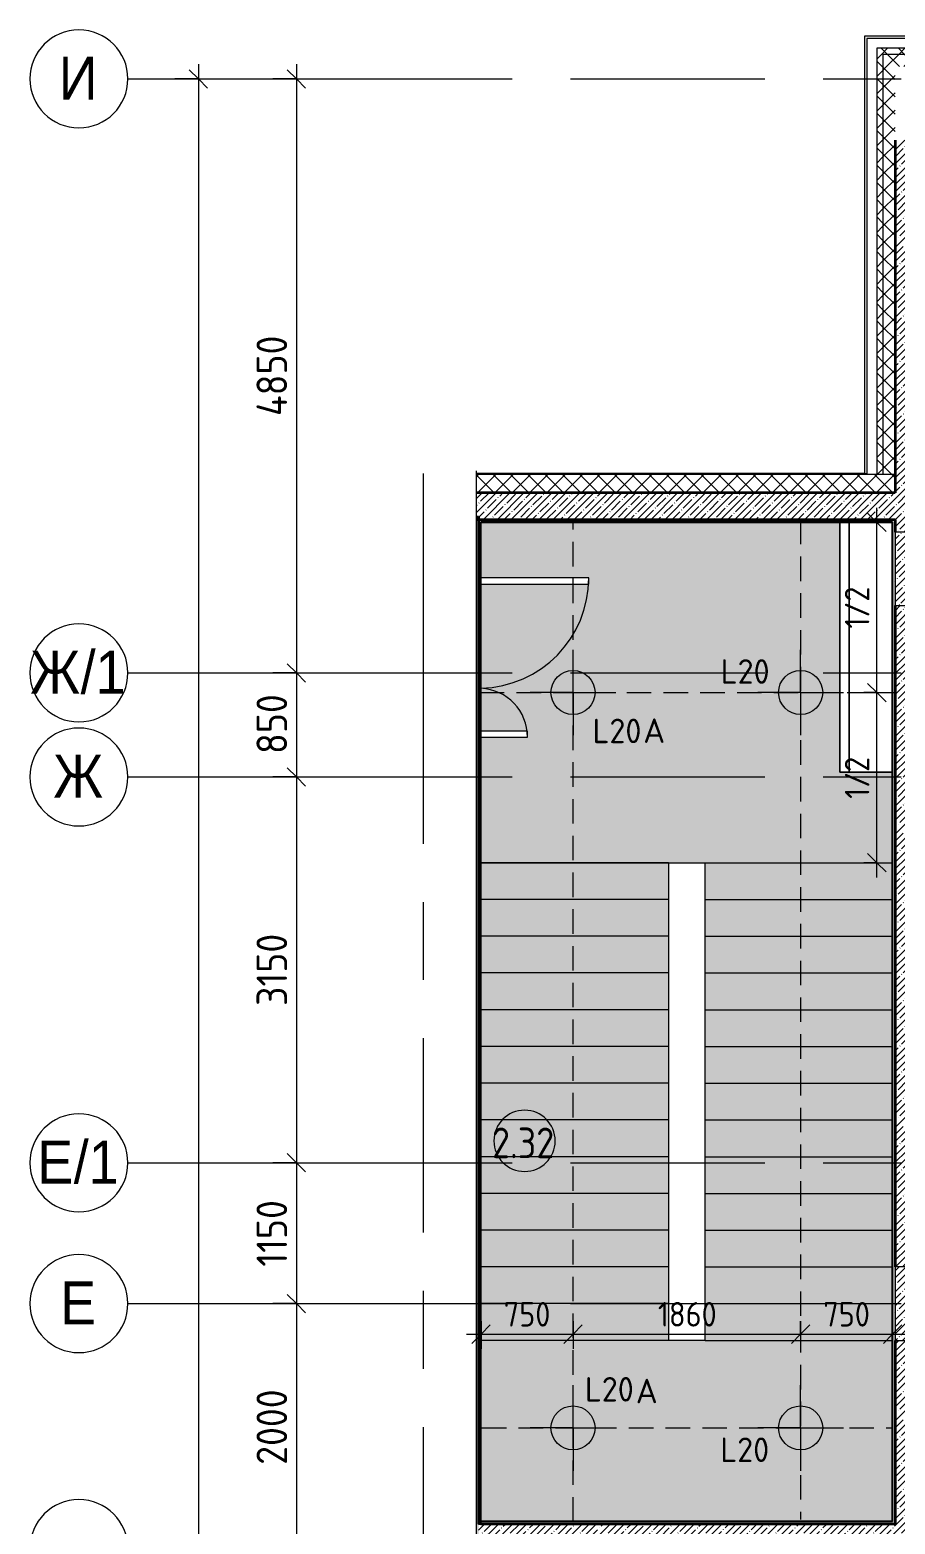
# Model space of a CAD drawing. Header units: millimetres. Extents: x 35098 to 231722, y -8553 to 29000.
# Drawn here: x 35098 to 42160, y 15200 to 27400 of the extents above; entities that cross this region are included whole.
import ezdxf

# ---------------------------------------------------------------- set-up
doc = ezdxf.new("R2010")
doc.units = ezdxf.units.MM
doc.linetypes.add('ADSK_Штрих_ш2 п1', pattern=[300, 200, -100])
doc.linetypes.add('Осевая', pattern=[3175, 635, -476.25, 1587.5, -476.25])
for name, color, linetype, lineweight in [('A-ANNO-DIMS', 7, 'Continuous', 9), ('A-ANNO-DIMS-100', 7, 'Continuous', 9), ('A-AREA-IDEN', 7, 'Continuous', 9), ('A-DETL-1', 7, 'ADSK_Штрих_ш2 п1', 9), ('A-DETL-GENF', 7, 'Continuous', 9), ('A-DOOR', 7, 'Continuous', 9), ('A-DOOR-1', 7, 'Continuous', 13), ('A-WALL', 7, 'Continuous', 9), ('E-LITE-EQPM-IDEN', 7, 'Continuous', 9), ('I-WALL', 7, 'Continuous', 9), ('S-COLS', 7, 'Continuous', 9), ('S-STRS-2', 7, 'Continuous', 9), ('Оси', 7, 'Continuous', 9), ('Оси-1', 7, 'Continuous', 20), ('Оси-2', 7, 'Осевая', 9)]:
    doc.layers.add(name, color=color, linetype=linetype, lineweight=lineweight)
for name, color, linetype, lineweight, true_color in [('A-ANNO-NOTE', 1, 'Continuous', 9, 0xff0000), ('A-WALL-1', 7, 'Continuous', 25, 0x3c3c3c), ('A-WALL-2', 7, 'Continuous', 13, 0x3c3c3c), ('A-WALL-3', 7, 'Continuous', 35, 0x3c3c3c), ('A-WALL-FNSH-1', 7, 'Continuous', 9, 0x3c3c3c), ('A-WALL-FNSH-2', 7, 'Continuous', 13, 0x3c3c3c), ('G-ANNO-TEXT-1', 1, 'Continuous', 9, 0xff0000)]:
    doc.layers.add(name, color=color, linetype=linetype, lineweight=lineweight, true_color=true_color)
doc.layers.add('S-STRS-1', color=7, linetype='Continuous', lineweight=13, transparency=1)
doc.styles.add('Arial', font='arial.ttf', dxfattribs={"width": 0.9, "height": 350})
doc.styles.add('GOST Common', font='GOST_Common.ttf', dxfattribs={"height": 200})
doc.styles.add('GOST Common_1', font='GOST_Common.ttf', dxfattribs={"width": 0.9, "height": 250})
doc.styles.add('ISOCPEUR', font='isocpeur.ttf', dxfattribs={"width": 0.9, "height": 250})
doc.styles.add('ISOCPEUR_1', font='isocpeur.ttf', dxfattribs={"height": 200})
doc.styles.add('ISOCPEUR_2', font='isocpeur.ttf', dxfattribs={"width": 0.9, "height": 200})
doc.dimstyles.new('ISO-2_0_0_9К_Средний_округл2', dxfattribs={"dimscale": 304.8, "dimtxt": 199.196235, "dimasz": 0.492126, "dimexe": 0.393701, "dimexo": 0, "dimgap": 0, "dimtad": 1, "dimdec": 0, "dimrnd": 10, "dimzin": 0, "dimdsep": 46, "dimtxsty": 'ISOCPEUR_2', "dimblk1": 'OBLIQUE', "dimblk2": 'OBLIQUE', "dimsah": 1, "dimcen": 0.09, "dimdle": 0.393701, "dimazin": 0, "dimtfac": 1, "dimtdec": 4, "dimtix": 1, "dimtmove": 0, "dimatfit": 3, "dimfxl": 1, "dimtvp": 1, "dimtolj": 1, "dimtzin": 0, "dimarcsym": 2})
doc.dimstyles.new('ISO-2_5_0_9К_БОЛЬШОЙ', dxfattribs={"dimscale": 304.8, "dimtxt": 248.995294, "dimasz": 0.492126, "dimexe": 0.393701, "dimexo": 0.984252, "dimgap": 0, "dimtad": 1, "dimdec": 0, "dimrnd": 10, "dimzin": 0, "dimdsep": 46, "dimtxsty": 'ISOCPEUR', "dimblk1": 'OBLIQUE', "dimblk2": 'OBLIQUE', "dimsah": 1, "dimcen": 0.09, "dimdle": 0.393701, "dimazin": 0, "dimtfac": 1, "dimtdec": 4, "dimtix": 1, "dimtmove": 0, "dimatfit": 3, "dimfxl": 1, "dimtvp": 1, "dimtolj": 1, "dimtzin": 0, "dimarcsym": 2})
doc.dimstyles.new('ISO-2_5_0_9К_БОЛЬШОЙ_1', dxfattribs={"dimscale": 304.8, "dimtxt": 248.995294, "dimasz": 0.492126, "dimexe": 0.393701, "dimexo": 0.984252, "dimgap": 0, "dimtad": 1, "dimdec": 0, "dimrnd": 10, "dimzin": 0, "dimdsep": 46, "dimtxsty": 'ISOCPEUR', "dimblk1": 'OBLIQUE', "dimblk2": 'OBLIQUE', "dimsah": 1, "dimcen": 0.09, "dimdle": 0.393701, "dimazin": 0, "dimtfac": 1, "dimtdec": 4, "dimtix": 1, "dimtmove": 2, "dimatfit": 3, "dimfxl": 1, "dimtvp": 1, "dimtolj": 1, "dimtzin": 0, "dimarcsym": 2})
pattern_1 = [(45, (0, 0), (-57.02463, 57.02463), []), (45, (57.025, 0), (-57.02463, 57.02463), [100.806, -20.161, 3.353, -16.808])]
pattern_2 = [(45, (0, 0), (-70.71068, 70.71068), []), (135, (0, 0), (-70.71068, -70.71068), [])]
pattern_3 = [(0, (0, 0), (121.92, 30.48), [10.058, -81.382, 10.058, -81.382, -487.68]), (0, (0, 0), (121.92, 30.48), [-182.88, 10.058, -172.822, 10.058, -81.382, -213.36]), (0, (0, 0), (121.92, 30.48), [-457.2, 10.058, -50.902, 10.058, -142.342]), (120, (45.72, 15.24), (-87.356454, 90.345817), [10.058, -81.382, 10.058, -81.382, -487.68]), (120, (45.72, 15.24), (-87.356454, 90.345817), [-182.88, 10.058, -172.822, 10.058, -81.382, -213.36]), (120, (45.72, 15.24), (-87.356454, 90.345817), [-457.2, 10.058, -50.902, 10.058, -142.342]), (240, (60.96, 76.2), (-34.563546, -120.825817), [10.058, -81.382, 10.058, -81.382, -487.68]), (240, (60.96, 76.2), (-34.563546, -120.825817), [-182.88, 10.058, -172.822, 10.058, -81.382, -213.36]), (240, (60.96, 76.2), (-34.563546, -120.825817), [-457.2, 10.058, -50.902, 10.058, -142.342])]

# ---------------------------------------------------------------- blocks, each defined once
blk = doc.blocks.new('BSC_Колонна _Прямоугольная - 600х600-V18-План расстановки осветительного оборудования 2 этажа в осях 12-23')
at = {"layer": 'S-COLS'}
h = blk.add_hatch(dxfattribs=at)
h.set_pattern_fill('FP_27', color=256, style=0, pattern_type=2)
h.set_pattern_definition([(45, (-42460, -17000), (-57.02463, 57.02463), []), (45, (-42402.975, -17000), (-57.02463, 57.02463), [100.806, -20.161, 3.353, -16.808])])
h.paths.add_polyline_path([(-300, -300), (300, -300), (300, 300), (-300, 300)])
for p, q in [((300, 300), (-300, 300)), ((-300, 300), (-300, -300)), ((300, -300), (300, 300)), ((-300, -300), (300, -300))]:
    blk.add_line(p, q, dxfattribs=at)
blk = doc.blocks.new('BSC_Колонна _Прямоугольная - 600х600-V19-План расстановки осветительного оборудования 2 этажа в осях 12-23')
at = {"layer": 'S-COLS'}
h = blk.add_hatch(dxfattribs=at)
h.set_pattern_fill('FP_28', color=256, style=0, pattern_type=2)
h.set_pattern_definition([(45, (-42460, -23000), (-57.02463, 57.02463), []), (45, (-42402.975, -23000), (-57.02463, 57.02463), [100.806, -20.161, 3.353, -16.808])])
h.paths.add_polyline_path([(-300, -300), (300, -300), (300, 300), (-300, 300)])
for p, q in [((300, 300), (-300, 300)), ((-300, 300), (-300, -300)), ((300, -300), (300, 300)), ((-300, -300), (300, -300))]:
    blk.add_line(p, q, dxfattribs=at)
blk = doc.blocks.new('110_Дверь_СКБ_2Ст - Д-1 Лестничная клетка EIS60-24280000-План расстановки осветительного оборудования 2 этажа в осях 12-23')
at = {"layer": 'A-DOOR'}
for centre, radius, start, end in [((-637.5, 110), 900, 1.27758, 90), ((662.5, 110), 400, 90, 177.11672)]:
    blk.add_arc(centre, radius, start, end, dxfattribs=at)
at = {"layer": 'A-DOOR-1'}
for p, q in [((-637.5, 1010), (-637.5, 130)), ((-587.5, 1010), (-637.5, 1010)), ((-587.5, 130), (-587.5, 1010)), ((662.5, 510), (612.5, 510)), ((612.5, 510), (612.5, 130)), ((662.5, 130), (662.5, 510))]:
    blk.add_line(p, q, dxfattribs=at)
blk = doc.blocks.new('Зашивка приборов отопления28 - Зашивка приборов отопления-33322877-План расстановки осветительного оборудования 2 этажа в осях 12-23')
at = {"layer": 'A-WALL'}
for p, q in [((75381, 486), (73341, 486)), ((73341, 486), (73341, 411)), ((73341, 411), (73341, 56)), ((75381, 411), (73341, 411)), ((73341, 411), (73341, 56)), ((73341, 411), (75381, 411))]:
    blk.add_line(p, q, dxfattribs=at)
blk = doc.blocks.new('DET_L_Линия разрыва - М100-30654842-План расстановки осветительного оборудования 2 этажа в осях 12-23')
at = {"layer": 'A-DETL-GENF'}
blk.add_line((11740, 0), (0, 0), dxfattribs=at)
blk = doc.blocks.new('Ось сетки - D8-29747960-План расстановки осветительного оборудования 2 этажа в осях 12-23')
at = {"layer": 'Оси-1'}
for start, end in [(360, 180), (180, 360)]:
    blk.add_arc((0, 0), 4, start, end, dxfattribs=at)
blk = doc.blocks.new('DIMBLOCK1-План расстановки осветительного оборудования 2 этажа в осях 12-23')
at = {"layer": 'A-ANNO-DIMS-100'}
for p, q in [((37274, 27120), (37274, 22150)), ((37080, 27000), (37394, 27000)), ((37274, 27000), (37080, 27000)), ((37080, 22150), (37394, 22150)), ((37274, 22150), (37080, 22150))]:
    blk.add_line(p, q, dxfattribs=at)
at = {"layer": 'A-ANNO-DIMS-100', "lineweight": 20}
for p, q in [((37274, 27000), (37199, 27075)), ((37274, 27000), (37349, 26925)), ((37274, 22150), (37199, 22225)), ((37274, 22150), (37349, 22075))]:
    blk.add_line(p, q, dxfattribs=at)
at = {"layer": 'A-ANNO-DIMS-100', "color": 0, "insert": (36948, 24247), "char_height": 250, "width": 787.21, "attachment_point": 1, "rotation": 90, "line_spacing_factor": 1.149209, "style": 'ISOCPEUR'}
blk.add_mtext('4850', dxfattribs=at)
blk = doc.blocks.new('_Oblique')
at = {"color": 0, "linetype": 'ByBlock', "lineweight": -2}
blk.add_line((-0.5, -0.5), (0.5, 0.5), dxfattribs=at)
blk = doc.blocks.new('DIMBLOCK2-План расстановки осветительного оборудования 2 этажа в осях 12-23')
at = {"layer": 'A-ANNO-DIMS-100', "lineweight": 20}
for p, q in [((37274, 22150), (37199, 22225)), ((37274, 22150), (37349, 22075)), ((37274, 21300), (37199, 21375)), ((37274, 21300), (37349, 21225))]:
    blk.add_line(p, q, dxfattribs=at)
at = {"layer": 'A-ANNO-DIMS-100'}
for p, q in [((37080, 22150), (37394, 22150)), ((37274, 22150), (37080, 22150)), ((37274, 22150), (37274, 21300)), ((37080, 21300), (37394, 21300)), ((37274, 21300), (37080, 21300))]:
    blk.add_line(p, q, dxfattribs=at)
at = {"layer": 'A-ANNO-DIMS-100', "color": 0, "insert": (36948, 21488), "char_height": 250, "width": 568.86, "attachment_point": 1, "rotation": 90, "line_spacing_factor": 1.149209, "style": 'ISOCPEUR'}
blk.add_mtext('850', dxfattribs=at)
blk = doc.blocks.new('DIMBLOCK3-План расстановки осветительного оборудования 2 этажа в осях 12-23')
at = {"layer": 'A-ANNO-DIMS-100', "lineweight": 20}
for p, q in [((37274, 21300), (37199, 21375)), ((37274, 21300), (37349, 21225)), ((37274, 18150), (37199, 18225)), ((37274, 18150), (37349, 18075))]:
    blk.add_line(p, q, dxfattribs=at)
at = {"layer": 'A-ANNO-DIMS-100'}
for p, q in [((37080, 21300), (37394, 21300)), ((37274, 21300), (37080, 21300)), ((37274, 21300), (37274, 18150)), ((37080, 18150), (37394, 18150)), ((37274, 18150), (37080, 18150))]:
    blk.add_line(p, q, dxfattribs=at)
at = {"layer": 'A-ANNO-DIMS-100', "color": 0, "insert": (36948, 19431), "char_height": 250, "width": 706.76, "attachment_point": 1, "rotation": 90, "line_spacing_factor": 1.149209, "style": 'ISOCPEUR'}
blk.add_mtext('3150', dxfattribs=at)
blk = doc.blocks.new('DIMBLOCK4-План расстановки осветительного оборудования 2 этажа в осях 12-23')
at = {"layer": 'A-ANNO-DIMS-100', "lineweight": 20}
for p, q in [((37274, 18150), (37199, 18225)), ((37274, 18150), (37349, 18075)), ((37274, 17000), (37199, 17075)), ((37274, 17000), (37349, 16925))]:
    blk.add_line(p, q, dxfattribs=at)
at = {"layer": 'A-ANNO-DIMS-100'}
for p, q in [((37080, 18150), (37394, 18150)), ((37274, 18150), (37080, 18150)), ((37274, 18150), (37274, 17000)), ((37080, 17000), (37394, 17000)), ((37274, 17000), (37080, 17000))]:
    blk.add_line(p, q, dxfattribs=at)
at = {"layer": 'A-ANNO-DIMS-100', "color": 0, "insert": (36948, 17302), "char_height": 250, "width": 655.05, "attachment_point": 1, "rotation": 90, "line_spacing_factor": 1.149209, "style": 'ISOCPEUR'}
blk.add_mtext('1150', dxfattribs=at)
blk = doc.blocks.new('DIMBLOCK5-План расстановки осветительного оборудования 2 этажа в осях 12-23')
at = {"layer": 'A-ANNO-DIMS-100'}
for p, q in [((37080, 17000), (37394, 17000)), ((37274, 17000), (37080, 17000)), ((37274, 17000), (37274, 15000)), ((37080, 15000), (37394, 15000)), ((37274, 15000), (37080, 15000))]:
    blk.add_line(p, q, dxfattribs=at)
at = {"layer": 'A-ANNO-DIMS-100', "lineweight": 20}
for p, q in [((37274, 17000), (37199, 17075)), ((37274, 17000), (37349, 16925)), ((37274, 15000), (37199, 15075)), ((37274, 15000), (37349, 14925))]:
    blk.add_line(p, q, dxfattribs=at)
at = {"layer": 'A-ANNO-DIMS-100', "color": 0, "insert": (36948, 15684), "char_height": 250, "width": 758.48, "attachment_point": 1, "rotation": 90, "line_spacing_factor": 1.149209, "style": 'ISOCPEUR'}
blk.add_mtext('2000', dxfattribs=at)
blk = doc.blocks.new('DIMBLOCK13-План расстановки осветительного оборудования 2 этажа в осях 12-23')
at = {"layer": 'A-ANNO-DIMS-100'}
for p, q in [((36474, 27120), (36474, -120)), ((36280, 27000), (36594, 27000)), ((36474, 27000), (36280, 27000)), ((36280, 0), (36594, 0)), ((36474, 0), (36280, 0))]:
    blk.add_line(p, q, dxfattribs=at)
at = {"layer": 'A-ANNO-DIMS-100', "lineweight": 20}
for p, q in [((36474, 27000), (36399, 27075)), ((36474, 27000), (36549, 26925)), ((36474, 0), (36399, 75)), ((36474, 0), (36549, -75))]:
    blk.add_line(p, q, dxfattribs=at)
at = {"layer": 'A-ANNO-DIMS-100', "color": 0, "insert": (36148, 13572), "char_height": 250, "width": 948.1, "attachment_point": 1, "rotation": 90, "line_spacing_factor": 1.149209, "style": 'ISOCPEUR'}
blk.add_mtext('27000', dxfattribs=at)
blk = doc.blocks.new('Марка_Помещения - Номер-25198446-План расстановки осветительного оборудования 2 этажа в осях 12-23')
at = {"layer": 'A-AREA-IDEN'}
for start, end in [(360, 180), (180, 360)]:
    blk.add_arc((0, 0), 2.5, start, end, dxfattribs=at)
blk = doc.blocks.new('DIMBLOCK187-План расстановки осветительного оборудования 2 этажа в осях 12-23')
at = {"layer": 'A-ANNO-DIMS-100'}
for p, q in [((38781, 16858), (38781, 16631)), ((38781, 16751), (38781, 16858)), ((39531, 16858), (39531, 16631)), ((39531, 16751), (39531, 16858)), ((38661, 16751), (39531, 16751))]:
    blk.add_line(p, q, dxfattribs=at)
at = {"layer": 'A-ANNO-DIMS-100', "lineweight": 20}
for p, q in [((38781, 16751), (38706, 16676)), ((38781, 16751), (38856, 16826)), ((39531, 16751), (39456, 16676)), ((39531, 16751), (39606, 16826))]:
    blk.add_line(p, q, dxfattribs=at)
at = {"layer": 'A-ANNO-DIMS-100', "color": 0, "insert": (38966, 17013), "char_height": 200, "width": 455.09, "attachment_point": 1, "line_spacing_factor": 1.149209, "style": 'ISOCPEUR_2'}
blk.add_mtext('750', dxfattribs=at)
blk = doc.blocks.new('DIMBLOCK188-План расстановки осветительного оборудования 2 этажа в осях 12-23')
at = {"layer": 'A-ANNO-DIMS-100'}
for p, q in [((39531, 16858), (39531, 16631)), ((39531, 16751), (39531, 16858)), ((41389, 16858), (41389, 16631)), ((41389, 16751), (41389, 16858)), ((39531, 16751), (41389, 16751))]:
    blk.add_line(p, q, dxfattribs=at)
at = {"layer": 'A-ANNO-DIMS-100', "lineweight": 20}
for p, q in [((39531, 16751), (39456, 16676)), ((39531, 16751), (39606, 16826)), ((41389, 16751), (41314, 16676)), ((41389, 16751), (41464, 16826))]:
    blk.add_line(p, q, dxfattribs=at)
at = {"layer": 'A-ANNO-DIMS-100', "color": 0, "insert": (40224, 17013), "char_height": 200, "width": 565.41, "attachment_point": 1, "line_spacing_factor": 1.149209, "style": 'ISOCPEUR_2'}
blk.add_mtext('1860', dxfattribs=at)
blk = doc.blocks.new('DIMBLOCK189-План расстановки осветительного оборудования 2 этажа в осях 12-23')
at = {"layer": 'A-ANNO-DIMS-100'}
for p, q in [((41389, 16858), (41389, 16631)), ((41389, 16751), (41389, 16858)), ((42139, 16858), (42139, 16631)), ((42139, 16751), (42139, 16858)), ((41389, 16751), (42259, 16751))]:
    blk.add_line(p, q, dxfattribs=at)
at = {"layer": 'A-ANNO-DIMS-100', "lineweight": 20}
for p, q in [((41389, 16751), (41314, 16676)), ((41389, 16751), (41464, 16826)), ((42139, 16751), (42064, 16676)), ((42139, 16751), (42214, 16826))]:
    blk.add_line(p, q, dxfattribs=at)
at = {"layer": 'A-ANNO-DIMS-100', "color": 0, "insert": (41574, 17013), "char_height": 200, "width": 455.09, "attachment_point": 1, "line_spacing_factor": 1.149209, "style": 'ISOCPEUR_2'}
blk.add_mtext('750', dxfattribs=at)
blk = doc.blocks.new('DIMBLOCK190-План расстановки осветительного оборудования 2 этажа в осях 12-23')
at = {"layer": 'A-ANNO-DIMS-100'}
for p, q in [((41905, 21989), (42131, 21989)), ((42011, 21989), (41905, 21989)), ((42011, 20480), (42011, 21989)), ((41905, 20600), (42131, 20600)), ((42011, 20600), (41905, 20600))]:
    blk.add_line(p, q, dxfattribs=at)
at = {"layer": 'A-ANNO-DIMS-100', "lineweight": 20}
for p, q in [((42011, 21989), (41936, 22064)), ((42011, 21989), (42086, 21914)), ((42011, 20600), (41936, 20675)), ((42011, 20600), (42086, 20525))]:
    blk.add_line(p, q, dxfattribs=at)
at = {"layer": 'A-ANNO-DIMS-100', "color": 0, "insert": (41750, 21122), "char_height": 200, "width": 413.72, "attachment_point": 1, "rotation": 90, "line_spacing_factor": 1.149209, "style": 'ISOCPEUR_2'}
blk.add_mtext('1/2', dxfattribs=at)
blk = doc.blocks.new('DIMBLOCK191-План расстановки осветительного оборудования 2 этажа в осях 12-23')
at = {"layer": 'A-ANNO-DIMS-100', "lineweight": 20}
for p, q in [((42011, 23379), (41936, 23454)), ((42011, 23379), (42086, 23304)), ((42011, 21989), (41936, 22064)), ((42011, 21989), (42086, 21914))]:
    blk.add_line(p, q, dxfattribs=at)
at = {"layer": 'A-ANNO-DIMS-100'}
for p, q in [((42011, 21989), (42011, 23499)), ((41787, 23379), (42131, 23379)), ((42011, 23379), (41787, 23379)), ((41905, 21989), (42131, 21989)), ((42011, 21989), (41905, 21989))]:
    blk.add_line(p, q, dxfattribs=at)
at = {"layer": 'A-ANNO-DIMS-100', "color": 0, "insert": (41750, 22512), "char_height": 200, "width": 413.72, "attachment_point": 1, "rotation": 90, "line_spacing_factor": 1.149209, "style": 'ISOCPEUR_2'}
blk.add_mtext('1/2', dxfattribs=at)

msp = doc.modelspace()

# ---------------------------------------------------------------- hatches: boundary and pattern name
at = {"layer": 'A-WALL'}
h = msp.add_hatch(dxfattribs=at)
h.set_pattern_fill('FP_20', color=256, style=0, pattern_type=2)
h.set_pattern_definition(pattern_2)
h.paths.add_polyline_path([(84490.7, 27200), (84490.7, 27250), (42010, 27250), (42010, 27200), (81923.3, 27200)])
h = msp.add_hatch(dxfattribs=at)
h.set_pattern_fill('FP_20', color=256, style=0, pattern_type=2)
h.set_pattern_definition(pattern_2)
h.paths.add_polyline_path([(42060, 23770), (42060, 27200), (42010, 27200), (42010, 23770)])
h = msp.add_hatch(dxfattribs=at)
h.set_pattern_fill('FP_20', color=256, style=0, pattern_type=2)
h.set_pattern_definition(pattern_2)
h.paths.add_polyline_path([(84490.7, 27100), (84490.7, 27200), (42060, 27200), (42060, 27100), (84200, 27100)])
h = msp.add_hatch(dxfattribs=at)
h.set_pattern_fill('FP_20', color=256, style=0, pattern_type=2)
h.set_pattern_definition(pattern_2)
h.paths.add_polyline_path([(42160, 23770), (42160, 27100), (42060, 27100), (42060, 23770)])
h = msp.add_hatch(dxfattribs=at)
h.set_pattern_fill('FP_20', color=256, style=0, pattern_type=2)
h.set_pattern_definition(pattern_2)
h.paths.add_polyline_path([(42160, 23620), (42160, 23770), (38742.7, 23770), (38742.7, 23620), (41197.5, 23620)])
at = {"layer": 'I-WALL'}
h = msp.add_hatch(dxfattribs=at)
h.set_pattern_fill('FP_17', color=256, style=0, pattern_type=2)
h.set_pattern_definition(pattern_1)
h.paths.add_polyline_path([(42380, 23300), (42380, 26500), (42160, 26500), (42160, 23300)])
h = msp.add_hatch(dxfattribs=at)
h.set_pattern_fill('FP_17', color=256, style=0, pattern_type=2)
h.set_pattern_definition(pattern_1)
h.paths.add_polyline_path([(42160, 23400), (42160, 23620), (38742.7, 23620), (38742.7, 23400), (41197.5, 23400)])
h = msp.add_hatch(dxfattribs=at)
h.set_pattern_fill('FP_17', color=256, style=0, pattern_type=2)
h.set_pattern_definition(pattern_1)
h.paths.add_polyline_path([(38742.7, 10450), (38760, 10450), (38760, 11768.5), (38540, 11658.5), (38540, 11561.2), (38742.7, 11459.9), (38742.7, 10468.1)])
h.paths.add_polyline_path([(38760, 12051.2), (38760, 23420.3), (38742.7, 23420.3), (38742.7, 12059.9)])
h = msp.add_hatch(dxfattribs=at)
h.set_pattern_fill('FP_46', color=256, style=0, pattern_type=2)
h.set_pattern_definition(pattern_3)
h.paths.add_polyline_path([(42140, 23380), (42160, 23380), (42160, 23400), (38760, 23400), (38760, 23380), (41197.5, 23380)])
h = msp.add_hatch(dxfattribs=at)
h.set_pattern_fill('FP_46', color=256, style=0, pattern_type=2)
h.set_pattern_definition(pattern_3)
h.paths.add_polyline_path([(38780, 15200), (38780, 23380), (38760, 23380), (38760, 15200)])
h = msp.add_hatch(dxfattribs=at)
h.set_pattern_fill('FP_46', color=256, style=0, pattern_type=2)
h.set_pattern_definition(pattern_3)
h.paths.add_polyline_path([(42140, 15220), (42160, 15220), (42160, 23380), (42140, 23379), (42140, 15390.5)])
h = msp.add_hatch(dxfattribs=at)
h.set_pattern_fill('FP_17', color=256, style=0, pattern_type=2)
h.set_pattern_definition(pattern_1)
h.paths.add_polyline_path([(42160, 17300), (42380, 17300), (42380, 22700), (42160, 22700), (42160, 20023)])
h = msp.add_hatch(dxfattribs=at)
h.set_pattern_fill('FP_17', color=256, style=0, pattern_type=2)
h.set_pattern_definition(pattern_1)
h.paths.add_polyline_path([(42160, 15200), (42380, 15200), (42380, 16700), (42160, 16700), (42160, 15390.5)])
h = msp.add_hatch(dxfattribs=at)
h.set_pattern_fill('FP_46', color=256, style=0, pattern_type=2)
h.set_pattern_definition(pattern_3)
h.paths.add_polyline_path([(41197.5, 15200), (42160, 15200), (42160, 15220), (38760, 15220), (38760, 15200), (39743, 15200)])
h = msp.add_hatch(dxfattribs=at)
h.set_pattern_fill('FP_17', color=256, style=0, pattern_type=2)
h.set_pattern_definition(pattern_1)
h.paths.add_polyline_path([(42380, 14980), (42380, 15200), (38760, 15200), (38760, 14980), (42160, 14980)])
at = {"layer": 'S-STRS-1'}
for points in [[(39160, 20600), (42140, 20600), (42140, 21340), (41710, 21340), (41710, 23380), (38780, 23379), (38780, 22925), (39660, 22925), (39660, 22875), (38780, 22875), (38780, 21675), (39160, 21675), (39160, 21625), (38780, 21625), (38780, 20600), (39024, 20600)], [(40310, 20300), (40310, 20600), (38780, 20600), (38780, 20300), (39009.3, 20300)], [(41197.5, 20300), (42140, 20300), (42140, 20600), (40610, 20600), (40610, 20300), (40808.2, 20300)], [(40310, 20000), (40310, 20300), (38780, 20300), (38780, 20000), (38994.7, 20000)], [(40610, 20000), (42140, 20000), (42140, 20300), (40610, 20300), (40610, 20023)], [(40310, 19700), (40310, 20000), (38780, 20000), (38780, 19700), (38980, 19700)], [(41197.5, 19700), (42140, 19700), (42140, 20000), (40610, 20000), (40610, 19700)], [(40310, 19400), (40310, 19700), (38780, 19700), (38780, 19400), (38965.3, 19400)], [(41197.5, 19400), (42140, 19400), (42140, 19700), (40610, 19700), (40610, 19400)], [(40310, 19100), (40310, 19400), (38780, 19400), (38780, 19100), (38950.7, 19100)], [(41197.5, 19100), (42140, 19100), (42140, 19400), (40610, 19400), (40610, 19100)], [(38780, 18800), (40310, 18800), (40310, 19100), (38780, 19100)], [(41197.5, 18800), (42140, 18800), (42140, 19100), (40610, 19100), (40610, 18800)], [(38780, 18500), (40310, 18500), (40310, 18800), (38780, 18800)], [(42140, 18500), (42140, 18800), (40610, 18800), (40610, 18500), (41197.5, 18500)], [(38780, 18200), (40310, 18200), (40310, 18500), (38780, 18500)], [(41197.5, 18200), (42140, 18200), (42140, 18500), (40610, 18500), (40610, 18200)], [(38780, 17900), (40310, 17900), (40310, 18200), (38780, 18200)], [(41197.5, 17900), (42140, 17900), (42140, 18200), (40610, 18200), (40610, 17900)], [(38780, 17600), (40310, 17600), (40310, 17900), (38780, 17900)], [(41197.5, 17600), (42140, 17600), (42140, 17900), (40610, 17900), (40610, 17600)], [(40310, 17300), (40310, 17600), (38780, 17600), (38780, 17300), (38862.7, 17300)], [(41197.5, 17300), (42140, 17300), (42140, 17600), (40610, 17600), (40610, 17300)], [(40310, 17000), (40310, 17300), (38780, 17300), (38780, 17000), (38848, 17000)], [(41197.5, 17000), (42140, 17000), (42140, 17300), (40610, 17300), (40610, 17000)], [(40310, 16700), (40310, 17000), (38780, 17000), (38780, 16700), (38833.3, 16700)], [(41197.5, 16700), (42140, 16700), (42140, 17000), (40610, 17000), (40610, 16700)], [(42139.3, 15220), (42140, 15220), (42140, 16700), (38780, 16700), (38780.7, 15220), (42139, 15220)]]:
    msp.add_hatch(color=256, dxfattribs=at).paths.add_polyline_path(points)

# ---------------------------------------------------------------- linework, layer by layer
at = {"layer": 'A-ANNO-NOTE'}
for p, q in [((39531, 21989.5), (39531, 22338.4)), ((41389, 21989.5), (41389, 22338.4)), ((39531, 21989.5), (39182.1, 21989.5)), ((39531, 21989.5), (39531, 21640.6)), ((39531, 21989.5), (39879.9, 21989.5)), ((41389, 21989.5), (41040.1, 21989.5)), ((41389, 21989.5), (41389, 21640.6)), ((41389, 21989.5), (41737.9, 21989.5)), ((39531, 15985.2), (39531, 16334.1)), ((41389, 15985.2), (41389, 16334.1)), ((39531, 15985.2), (39182.1, 15985.2)), ((39531, 15985.2), (39531, 15636.3)), ((39531, 15985.2), (39879.9, 15985.2)), ((41389, 15985.2), (41040.1, 15985.2)), ((41389, 15985.2), (41389, 15636.3)), ((41389, 15985.2), (41737.9, 15985.2))]:
    msp.add_line(p, q, dxfattribs=at)
for centre in [(39531, 21989.5), (41389, 21989.5), (39531, 15985.2), (41389, 15985.2)]:
    msp.add_circle(centre, 180, dxfattribs=at)
at = {"layer": 'A-DETL-1'}
for p, q in [((39531, 15220), (39531, 23379)), ((41389, 23400), (41389, 15236.4)), ((38770, 21989.5), (42150, 21989.5)), ((38786.9, 15985.2), (42133.2, 15985.2))]:
    msp.add_line(p, q, dxfattribs=at)
at = {"layer": 'A-WALL'}
for p, q in [((42010, 27250), (42010, 23770)), ((84490.7, 27250), (42010, 27250)), ((42060, 27200), (42060, 23770)), ((84490.7, 27200), (42060, 27200)), ((42160, 23770), (38742.7, 23770)), ((41910, 23778), (41930, 23778)), ((41930, 23773), (41930, 23770))]:
    msp.add_line(p, q, dxfattribs=at)
at = {"layer": 'A-WALL-1'}
for p, q in [((42140, 23380), (38780, 23380)), ((38780, 15200), (38780, 23380)), ((42140, 15220), (42140, 23380)), ((42140, 15220), (38760, 15220))]:
    msp.add_line(p, q, dxfattribs=at)
at = {"layer": 'A-WALL-2'}
for p, q in [((41930, 27330), (41930, 23773)), ((84490.7, 27330), (41930, 27330))]:
    msp.add_line(p, q, dxfattribs=at)
at = {"layer": 'A-WALL-3'}
for p, q in [((42160, 26500), (42160, 23620)), ((42160, 23620), (38742.7, 23620)), ((38760, 23420.3), (38742.7, 23420.3)), ((42160, 23400), (38742.7, 23400)), ((38760, 23420.3), (38760, 15200)), ((42160, 23400), (42160, 23300)), ((42160, 22700), (42160, 17300)), ((42160, 16700), (42160, 15200)), ((42160, 15200), (38780, 15200))]:
    msp.add_line(p, q, dxfattribs=at)
at = {"layer": 'A-WALL-FNSH-1'}
for p, q in [((41910, 27350), (41910, 23778)), ((84490.7, 27350), (41910, 27350)), ((41910, 23778), (38742.7, 23778))]:
    msp.add_line(p, q, dxfattribs=at)
at = {"layer": 'A-WALL-FNSH-2'}
for p, q in [((41930, 23773), (38742.7, 23773)), ((38781, 23379), (42139, 23379)), ((38781, 15220.5), (38781, 23379)), ((42139, 23379), (42139, 15220)), ((38780, 15220.5), (38781, 15220.5))]:
    msp.add_line(p, q, dxfattribs=at)
at = {"layer": 'I-WALL'}
for p, q in [((42140, 23379), (38780, 23379)), ((39810, 23379), (39810, 23380)), ((41709, 21340), (41709, 23369)), ((41710, 23369), (41709, 23369)), ((41710, 23380), (41710, 23379)), ((38781, 22975), (38780, 22975)), ((38780, 21575), (38781, 21575)), ((41710, 21340), (41709, 21340)), ((41709.5, 21340), (41709.5, 21339)), ((42129, 21339), (41709.5, 21339)), ((41785, 21340), (42129, 21340)), ((42129, 21340), (42129, 21339)), ((42139, 20911.1), (42140, 20911.1)), ((42140, 20820.4), (42139, 20820.4)), ((38781, 20607.5), (38780, 20607.5)), ((38780, 20600), (38781, 20600)), ((42139, 16711.1), (42140, 16711.1)), ((42139, 16620.4), (42140, 16620.4)), ((38760, 15200), (38780, 15200))]:
    msp.add_line(p, q, dxfattribs=at)
at = {"layer": 'S-STRS-2'}
for p, q in [((38780, 20600), (40610, 20600)), ((40310, 20600), (38780, 20600)), ((40310, 20600), (38780, 20600)), ((40310, 20600), (40310, 20300)), ((40610, 20600), (42140, 20600)), ((40610, 20300), (40610, 20600)), ((40610, 20600), (42140, 20600)), ((40310, 20300), (38780, 20300)), ((40310, 20300), (38780, 20300)), ((40310, 20300), (40310, 20000)), ((40610, 20000), (40610, 20300)), ((40610, 20300), (42140, 20300)), ((40610, 20300), (42140, 20300)), ((40310, 20000), (38780, 20000)), ((40310, 20000), (38780, 20000)), ((40310, 20000), (40310, 19700)), ((40610, 19700), (40610, 20000)), ((40610, 20000), (42140, 20000)), ((40610, 20000), (42140, 20000)), ((40310, 19700), (38780, 19700)), ((40310, 19700), (38780, 19700)), ((40310, 19700), (40310, 19400)), ((40610, 19400), (40610, 19700)), ((40610, 19700), (42140, 19700)), ((40610, 19700), (42140, 19700)), ((40310, 19400), (38780, 19400)), ((40310, 19400), (38780, 19400)), ((40310, 19400), (40310, 19100)), ((40610, 19100), (40610, 19400)), ((40610, 19400), (42140, 19400)), ((40610, 19400), (42140, 19400)), ((40310, 19100), (38780, 19100)), ((40310, 19100), (38780, 19100)), ((40310, 19100), (40310, 18800)), ((40610, 18800), (40610, 19100)), ((40610, 19100), (42140, 19100)), ((40610, 19100), (42140, 19100)), ((40310, 18800), (38780, 18800)), ((40310, 18800), (38780, 18800)), ((40310, 18800), (40310, 18500)), ((40610, 18500), (40610, 18800)), ((40610, 18800), (42140, 18800)), ((40610, 18800), (42140, 18800)), ((40310, 18500), (38780, 18500)), ((40310, 18500), (38780, 18500)), ((40310, 18500), (40310, 18200)), ((40610, 18200), (40610, 18500)), ((40610, 18500), (42140, 18500)), ((40610, 18500), (42140, 18500)), ((40310, 18200), (38780, 18200)), ((40310, 18200), (38780, 18200)), ((40310, 18200), (40310, 17900)), ((40610, 17900), (40610, 18200)), ((40610, 18200), (42140, 18200)), ((40610, 18200), (42140, 18200)), ((40310, 17900), (38780, 17900)), ((40310, 17900), (38780, 17900)), ((40310, 17900), (40310, 17600)), ((40610, 17600), (40610, 17900)), ((40610, 17900), (42140, 17900)), ((40610, 17900), (42140, 17900)), ((40310, 17600), (38780, 17600)), ((40310, 17600), (38780, 17600)), ((40310, 17600), (40310, 17300)), ((40610, 17300), (40610, 17600)), ((40610, 17600), (42140, 17600)), ((40610, 17600), (42140, 17600)), ((40310, 17300), (38780, 17300)), ((40310, 17300), (38780, 17300)), ((40310, 17300), (40310, 17000)), ((40610, 17000), (40610, 17300)), ((40610, 17300), (42140, 17300)), ((40610, 17300), (42140, 17300)), ((40310, 17000), (38780, 17000)), ((40310, 17000), (38780, 17000)), ((40310, 17000), (40310, 16700)), ((40610, 16700), (40610, 17000)), ((40610, 17000), (42140, 17000)), ((40610, 17000), (42140, 17000)), ((40310, 16700), (38780, 16700)), ((40310, 16700), (38780, 16700)), ((40610, 16700), (40310, 16700)), ((40610, 16700), (42140, 16700)), ((40610, 16700), (42140, 16700))]:
    msp.add_line(p, q, dxfattribs=at)
at = {"layer": 'Оси'}
for p, q in [((35898.2, 27000), (38398.2, 27000)), ((38310, 21277.7), (38310, 23777.7)), ((35898.2, 22150), (38398.2, 22150)), ((35898.2, 21300), (38398.2, 21300)), ((35898.2, 18150), (38398.2, 18150)), ((35898.2, 17000), (38398.2, 17000))]:
    msp.add_line(p, q, dxfattribs=at)
at = {"layer": 'Оси-2'}
for p, q in [((38398.2, 27000), (82450, 27000)), ((38398.2, 22150), (82450, 22150)), ((38310, 593.7), (38310, 21277.7)), ((38398.2, 21300), (82450, 21300)), ((38398.2, 18150), (82450, 18150)), ((38398.2, 17000), (82450, 17000))]:
    msp.add_line(p, q, dxfattribs=at)

# ---------------------------------------------------------------- block references
at = {"layer": 'A-AREA-IDEN', "xscale": 99.99999999999993, "yscale": 99.99999999999993, "zscale": 99.99999999999993}
msp.add_blockref('Марка_Помещения - Номер-25198446-План расстановки осветительного оборудования 2 этажа в осях 12-23', (39135.7, 18329.1), dxfattribs=at)
at = {"layer": 'A-DETL-GENF', "rotation": 270.0000000000003}
msp.add_blockref('DET_L_Линия разрыва - М100-30654842-План расстановки осветительного оборудования 2 этажа в осях 12-23', (38742.7, 23799.7), dxfattribs=at)
at = {"layer": 'A-DOOR', "rotation": 269.9999999999999}
msp.add_blockref('110_Дверь_СКБ_2Ст - Д-1 Лестничная клетка EIS60-24280000-План расстановки осветительного оборудования 2 этажа в осях 12-23', (38650, 22287.5), dxfattribs=at)
at = {"layer": 'A-WALL', "rotation": 89.9999999999998}
msp.add_blockref('Зашивка приборов отопления28 - Зашивка приборов отопления-33322877-План расстановки осветительного оборудования 2 этажа в осях 12-23', (42195.9, -52001), dxfattribs=at)
at = {"layer": 'S-COLS'}
for name, p in [('BSC_Колонна _Прямоугольная - 600х600-V19-План расстановки осветительного оборудования 2 этажа в осях 12-23', (42460, 23000)), ('BSC_Колонна _Прямоугольная - 600х600-V18-План расстановки осветительного оборудования 2 этажа в осях 12-23', (42460, 17000))]:
    msp.add_blockref(name, p, dxfattribs=at)
at = {"layer": 'Оси-1', "xscale": 99.99999999999993, "yscale": 99.99999999999993, "zscale": 99.99999999999993, "rotation": 269.9999999999994}
for p in [(35498.2, 27000), (35498.2, 22150), (35498.2, 21300), (35498.2, 18150), (35498.2, 17000), (35498.2, 15000)]:
    msp.add_blockref('Ось сетки - D8-29747960-План расстановки осветительного оборудования 2 этажа в осях 12-23', p, dxfattribs=at)

# ---------------------------------------------------------------- texts
at = {"layer": 'A-AREA-IDEN', "insert": (38870, 18437.7), "char_height": 250, "width": 663.797, "attachment_point": 1, "style": 'GOST Common_1'}
msp.add_mtext('2.32', dxfattribs=at)
at = {"layer": 'E-LITE-EQPM-IDEN', "char_height": 200, "width": 529.114, "attachment_point": 1, "style": 'GOST Common'}
for insert in [(40737.1, 22261.4), (39691, 21776.2), (39628.5, 16400.8), (40733.7, 15907.1)]:
    msp.add_mtext('L20', dxfattribs=dict(at, insert=insert))
at = {"layer": 'G-ANNO-TEXT-1', "char_height": 200, "width": 224.472, "attachment_point": 1, "style": 'ISOCPEUR_1'}
for insert in [(40103.8, 21778.3), (40043.1, 16387)]:
    msp.add_mtext('\\fISOCPEUR|b0|i0|c204|p34|;А', dxfattribs=dict(at, insert=insert))
at = {"layer": 'Оси', "char_height": 350, "attachment_point": 1, "style": 'Arial'}
for s, insert, width in [('\\fArial|b0|i0|c204|p34|;\\W.9;И', (35333.7, 27181), 389.62), ('\\fArial|b0|i0|c204|p34|;\\W.9;Ж', (35101.5, 22331), 497.848), ('/1', (35512.3, 22331), 454.557), ('\\fArial|b0|i0|c204|p34|;\\W.9;Ж', (35289.2, 21481), 497.848), ('\\fArial|b0|i0|c204|p34|;\\W.9;Е', (35158.2, 18331), 360.759), ('/1', (35455.9, 18331), 454.557), ('\\fArial|b0|i0|c204|p34|;\\W.9;Е', (35345.4, 17181), 360.759)]:
    msp.add_mtext(s, dxfattribs=dict(at, insert=insert, width=width))

# ---------------------------------------------------------------- dimensions: what is measured, and where the dimension line sits
at = {"layer": 'A-ANNO-DIMS'}
dim = msp.add_linear_dim(base=(36474.3, 0), p1=(36580.3, 27000), p2=(36580.3, 0), angle=90, dimstyle='ISO-2_5_0_9К_БОЛЬШОЙ_1', override={"dimpost": '<>', "dimfxl": 26999.999823}, dxfattribs=at)
dim.commit()
dim.dimension.update_dxf_attribs({"geometry": 'DIMBLOCK13-План расстановки осветительного оборудования 2 этажа в осях 12-23', "text_midpoint": (36314.3, 14046), "dimtype": 160, "text_rotation": 90})
for base, p1, p2, override, picture, middle in [((37274.3, 22150), (37380.3, 27000), (37380.3, 22150), {"dimpost": '<>', "dimfxl": 4849.999753}, 'DIMBLOCK1-План расстановки осветительного оборудования 2 этажа в осях 12-23', (37149.3, 24575)), ((37274.3, 21300), (37380.3, 22150), (37380.3, 21300), {"dimpost": '<>', "dimfxl": 850}, 'DIMBLOCK2-План расстановки осветительного оборудования 2 этажа в осях 12-23', (37149.3, 21725)), ((37274.3, 18150), (37380.3, 21300), (37380.3, 18150), {"dimpost": '<>', "dimfxl": 3150}, 'DIMBLOCK3-План расстановки осветительного оборудования 2 этажа в осях 12-23', (37149.3, 19725)), ((37274.3, 17000), (37380.3, 18150), (37380.3, 17000), {"dimpost": '<>', "dimfxl": 1150}, 'DIMBLOCK4-План расстановки осветительного оборудования 2 этажа в осях 12-23', (37149.3, 17575)), ((37274.3, 15000), (37380.3, 17000), (37380.3, 15000), {"dimpost": '<>', "dimfxl": 2000.000075}, 'DIMBLOCK5-План расстановки осветительного оборудования 2 этажа в осях 12-23', (37149.3, 16000))]:
    dim = msp.add_linear_dim(base=base, p1=p1, p2=p2, angle=90, dimstyle='ISO-2_5_0_9К_БОЛЬШОЙ', override=override, dxfattribs=at)
    dim.commit()
    dim.dimension.update_dxf_attribs({"geometry": picture, "text_midpoint": middle})
for base, p1, p2, override, picture, middle in [((42010.9, 23379), (41904.9, 21989.5), (41786.7, 23379), {"dimpost": '<>', "dimfxl": 1394.518485}, 'DIMBLOCK191-План расстановки осветительного оборудования 2 этажа в осях 12-23', (41910.9, 22684.2)), ((42010.9, 21989.5), (41904.9, 20600), (41904.9, 21989.5), {"dimpost": '<>', "dimfxl": 1389.499994}, 'DIMBLOCK190-План расстановки осветительного оборудования 2 этажа в осях 12-23', (41910.9, 21294.7))]:
    dim = msp.add_linear_dim(base=base, p1=p1, p2=p2, angle=90, text='1/2', dimstyle='ISO-2_0_0_9К_Средний_округл2', override=override, dxfattribs=at)
    dim.commit()
    dim.dimension.update_dxf_attribs({"geometry": picture, "text_midpoint": middle})
for base, p1, p2, override, picture, middle in [((39531, 16751.4), (38781, 16857.5), (39531, 16857.5), {"dimpost": '<>', "dimfxl": 750}, 'DIMBLOCK187-План расстановки осветительного оборудования 2 этажа в осях 12-23', (39156, 16851.4)), ((41389, 16751.4), (39531, 16857.5), (41389, 16857.5), {"dimpost": '<>', "dimfxl": 1857.999996}, 'DIMBLOCK188-План расстановки осветительного оборудования 2 этажа в осях 12-23', (40460, 16851.4)), ((42139, 16751.4), (41389, 16857.5), (42139, 16857.5), {"dimpost": '<>', "dimfxl": 750}, 'DIMBLOCK189-План расстановки осветительного оборудования 2 этажа в осях 12-23', (41764, 16851.4))]:
    dim = msp.add_linear_dim(base=base, p1=p1, p2=p2, dimstyle='ISO-2_0_0_9К_Средний_округл2', override=override, dxfattribs=at)
    dim.commit()
    dim.dimension.update_dxf_attribs({"geometry": picture, "text_midpoint": middle})

doc.saveas('drawing.dxf')
